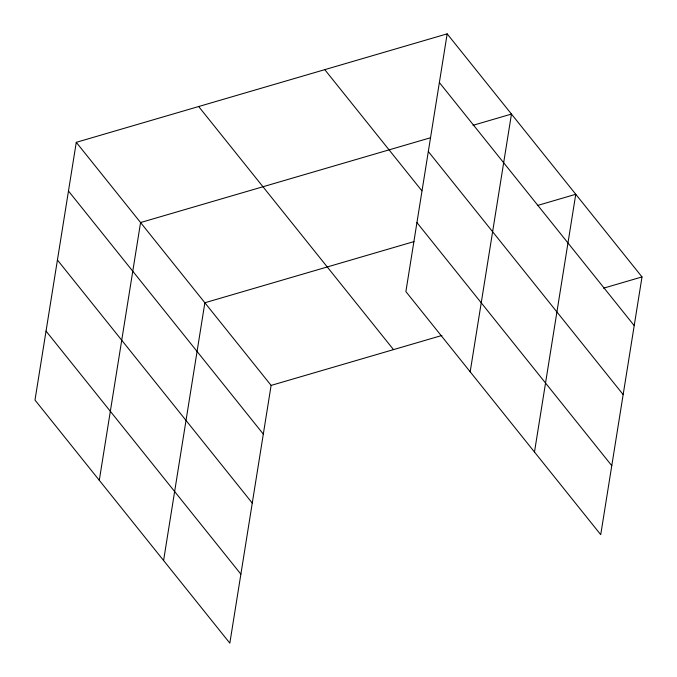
<?xml version="1.0" encoding="UTF-8"?>
<svg xmlns="http://www.w3.org/2000/svg" width="677" height="677" viewBox="0 0 677 677"><rect width="100%" height="100%" fill="white"/><g stroke="black" fill="none" stroke-linecap="round" stroke-linejoin="round"><path stroke-width="1.02" d="M76.273 142.331L34.992 400.073L229.833 643.15L271.113 385.408L76.273 142.331L447.167 33.85L642.008 276.927L600.727 534.669L405.887 291.592L447.167 33.85M99.291 480.289L140.571 222.547L430.547 137.736M163.589 560.505L204.869 302.763L414.019 241.587M470.185 371.808L511.465 114.066L473.028 125.313M534.483 452.024L575.763 194.282L537.326 205.529M271.113 385.408L441.937 335.453M603.571 288.174L642.008 276.927M439.373 82.535L634.214 325.62M428.321 151.521L623.162 394.606M324.774 69.646L421.873 190.796M416.939 222.598L611.78 465.683M198.666 106.534L393.506 349.611M68.479 191.016L263.311 434.101M57.427 260.002L252.267 503.087M46.044 331.087L240.877 574.164"/></g></svg>
